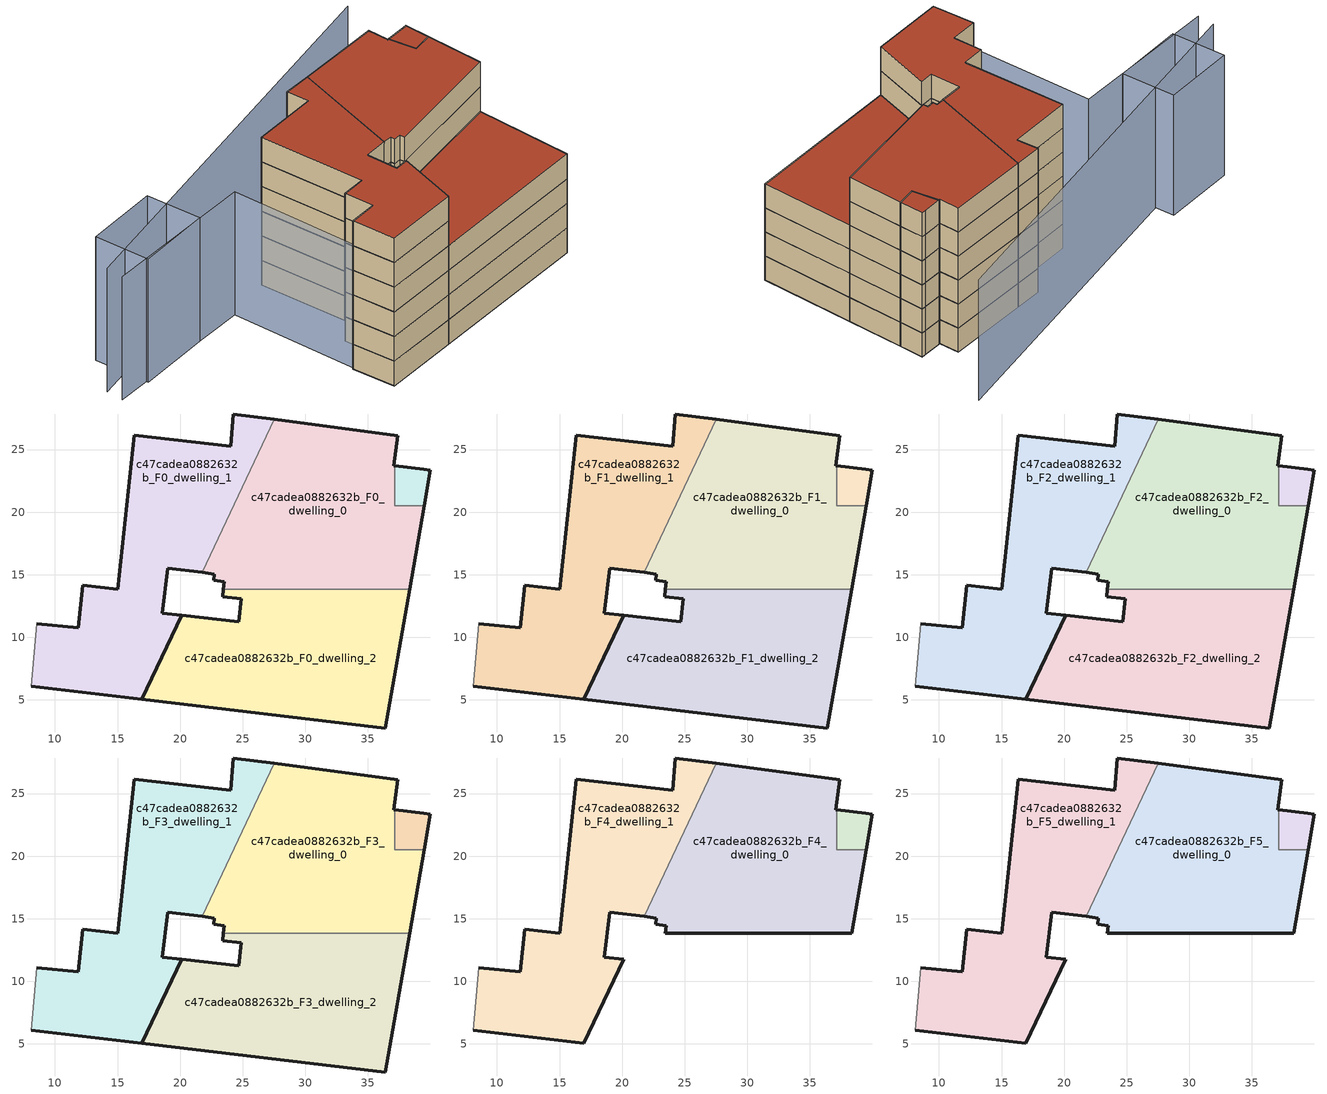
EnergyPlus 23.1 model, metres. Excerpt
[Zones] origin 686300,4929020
c47cadea0882632b_F0_dwelling_0
 floor ground (EU_floor_Construction): 38.32,13.86 39.49,20.52 37.15,20.52 37.15,23.71 37.04,23.72 37.39,26.12 27.53,27.41 21.75,15.18 22.73,15.06 22.67,14.55 23.52,14.46 23.45,13.86 z0
 wall outside (EU_wall_Construction): 39.49,20.52 38.32,13.86 / 23.45,13.86 23.52,14.46 22.67,14.55 22.73,15.06 21.75,15.18 / 27.53,27.41 37.39,26.12 37.04,23.72 37.15,23.71 z0:3
 wall to c47cadea0882632b_F0_circulation (EU_wall_Construction): 37.15,23.71 37.15,20.52 39.49,20.52 z0:3
 wall to c47cadea0882632b_F0_dwelling_2 (EU_wall_Construction): 38.32,13.86 23.45,13.86 z0:3
 wall to c47cadea0882632b_F0_dwelling_1 (EU_wall_Construction): 21.75,15.18 27.53,27.41 z0:3
c47cadea0882632b_F0_dwelling_1
 floor ground (EU_floor_Construction): 20.12,11.75 18.55,11.92 18.99,15.52 21.75,15.18 27.53,27.41 24.25,27.84 24.04,25.28 16.32,26.15 15.01,13.86 12.21,14.16 11.84,10.75 8.53,11.1 8.09,6.08 16.95,5.04 z0
 wall outside (EU_wall_Construction): 21.75,15.18 18.99,15.52 18.55,11.92 20.12,11.75 16.95,5.04 8.09,6.08 / 8.53,11.1 11.84,10.75 12.21,14.16 15.01,13.86 16.32,26.15 24.04,25.28 24.25,27.84 27.53,27.41 z0:3
 wall adiabatic (EU_wall_Construction): 8.09,6.08 8.53,11.1 z0:3
c47cadea0882632b_F0_dwelling_2
 floor ground (EU_floor_Construction): 36.37,2.76 38.32,13.86 23.45,13.86 23.39,13.26 24.89,13.1 24.69,11.24 20.12,11.75 16.95,5.04 z0
 wall outside (EU_wall_Construction): 38.32,13.86 36.37,2.76 16.95,5.04 20.12,11.75 24.69,11.24 24.89,13.1 23.39,13.26 23.45,13.86 z0:3
c47cadea0882632b_F0_circulation
 floor ground (EU_floor_Construction): 39.49,20.52 39.99,23.36 39.47,23.42 37.15,23.71 37.15,20.52 z0
 wall outside (EU_wall_Construction): 37.15,23.71 39.47,23.42 39.99,23.36 39.49,20.52 z0:3
c47cadea0882632b_F1_dwelling_0
 floor to c47cadea0882632b_F0_dwelling_0 (EU_floor_Construction): 38.32,13.86 39.49,20.52 37.15,20.52 37.15,23.71 37.04,23.72 37.39,26.12 27.53,27.41 21.75,15.18 22.73,15.06 22.67,14.55 23.52,14.46 23.45,13.86 z3
 wall outside (EU_wall_Construction): 39.49,20.52 38.32,13.86 / 23.45,13.86 23.52,14.46 22.67,14.55 22.73,15.06 21.75,15.18 / 27.53,27.41 37.39,26.12 37.04,23.72 37.15,23.71 z3:6
 wall to c47cadea0882632b_F1_circulation (EU_wall_Construction): 37.15,23.71 37.15,20.52 39.49,20.52 z3:6
 wall to c47cadea0882632b_F1_dwelling_2 (EU_wall_Construction): 38.32,13.86 23.45,13.86 z3:6
 wall to c47cadea0882632b_F1_dwelling_1 (EU_wall_Construction): 21.75,15.18 27.53,27.41 z3:6
c47cadea0882632b_F1_dwelling_1
 floor to c47cadea0882632b_F0_dwelling_1 (EU_floor_Construction): 20.12,11.75 18.55,11.92 18.99,15.52 21.75,15.18 27.53,27.41 24.25,27.84 24.04,25.28 16.32,26.15 15.01,13.86 12.21,14.16 11.84,10.75 8.53,11.1 8.09,6.08 16.95,5.04 z3
 wall outside (EU_wall_Construction): 21.75,15.18 18.99,15.52 18.55,11.92 20.12,11.75 16.95,5.04 8.09,6.08 / 8.53,11.1 11.84,10.75 12.21,14.16 15.01,13.86 16.32,26.15 24.04,25.28 24.25,27.84 27.53,27.41 z3:6
 wall adiabatic (EU_wall_Construction): 8.09,6.08 8.53,11.1 z3:6
c47cadea0882632b_F1_dwelling_2
 floor to c47cadea0882632b_F0_dwelling_2 (EU_floor_Construction): 36.37,2.76 38.32,13.86 23.45,13.86 23.39,13.26 24.89,13.1 24.69,11.24 20.12,11.75 16.95,5.04 z3
 wall outside (EU_wall_Construction): 38.32,13.86 36.37,2.76 16.95,5.04 20.12,11.75 24.69,11.24 24.89,13.1 23.39,13.26 23.45,13.86 z3:6
c47cadea0882632b_F1_circulation
 floor to c47cadea0882632b_F0_circulation (EU_floor_Construction): 39.49,20.52 39.99,23.36 39.47,23.42 37.15,23.71 37.15,20.52 z3
 wall outside (EU_wall_Construction): 37.15,23.71 39.47,23.42 39.99,23.36 39.49,20.52 z3:6
c47cadea0882632b_F2_dwelling_0
 floor to c47cadea0882632b_F1_dwelling_0 (EU_floor_Construction): 38.32,13.86 39.49,20.52 37.15,20.52 37.15,23.71 37.04,23.72 37.39,26.12 27.53,27.41 21.75,15.18 22.73,15.06 22.67,14.55 23.52,14.46 23.45,13.86 z6
 wall outside (EU_wall_Construction): 39.49,20.52 38.32,13.86 / 23.45,13.86 23.52,14.46 22.67,14.55 22.73,15.06 21.75,15.18 / 27.53,27.41 37.39,26.12 37.04,23.72 37.15,23.71 z6:9
 wall to c47cadea0882632b_F2_circulation (EU_wall_Construction): 37.15,23.71 37.15,20.52 39.49,20.52 z6:9
 wall to c47cadea0882632b_F2_dwelling_2 (EU_wall_Construction): 38.32,13.86 23.45,13.86 z6:9
 wall to c47cadea0882632b_F2_dwelling_1 (EU_wall_Construction): 21.75,15.18 27.53,27.41 z6:9
c47cadea0882632b_F2_dwelling_1
 floor to c47cadea0882632b_F1_dwelling_1 (EU_floor_Construction): 20.12,11.75 18.55,11.92 18.99,15.52 21.75,15.18 27.53,27.41 24.25,27.84 24.04,25.28 16.32,26.15 15.01,13.86 12.21,14.16 11.84,10.75 8.53,11.1 8.09,6.08 16.95,5.04 z6
 wall outside (EU_wall_Construction): 21.75,15.18 18.99,15.52 18.55,11.92 20.12,11.75 16.95,5.04 8.09,6.08 / 8.53,11.1 11.84,10.75 12.21,14.16 15.01,13.86 16.32,26.15 24.04,25.28 24.25,27.84 27.53,27.41 z6:9
 wall adiabatic (EU_wall_Construction): 8.09,6.08 8.53,11.1 z6:9
c47cadea0882632b_F2_dwelling_2
 floor to c47cadea0882632b_F1_dwelling_2 (EU_floor_Construction): 36.37,2.76 38.32,13.86 23.45,13.86 23.39,13.26 24.89,13.1 24.69,11.24 20.12,11.75 16.95,5.04 z6
 wall outside (EU_wall_Construction): 38.32,13.86 36.37,2.76 16.95,5.04 20.12,11.75 24.69,11.24 24.89,13.1 23.39,13.26 23.45,13.86 z6:9
c47cadea0882632b_F2_circulation
 floor to c47cadea0882632b_F1_circulation (EU_floor_Construction): 39.49,20.52 39.99,23.36 39.47,23.42 37.15,23.71 37.15,20.52 z6
 wall outside (EU_wall_Construction): 37.15,23.71 39.47,23.42 39.99,23.36 39.49,20.52 z6:9
c47cadea0882632b_F3_dwelling_0
 floor to c47cadea0882632b_F2_dwelling_0 (EU_floor_Construction): 38.32,13.86 39.49,20.52 37.15,20.52 37.15,23.71 37.04,23.72 37.39,26.12 27.53,27.41 21.75,15.18 22.73,15.06 22.67,14.55 23.52,14.46 23.45,13.86 z9
 wall outside (EU_wall_Construction): 39.49,20.52 38.32,13.86 / 23.45,13.86 23.52,14.46 22.67,14.55 22.73,15.06 21.75,15.18 / 27.53,27.41 37.39,26.12 37.04,23.72 37.15,23.71 z9:12
 wall to c47cadea0882632b_F3_circulation (EU_wall_Construction): 37.15,23.71 37.15,20.52 39.49,20.52 z9:12
 wall to c47cadea0882632b_F3_dwelling_2 (EU_wall_Construction): 38.32,13.86 23.45,13.86 z9:12
 wall to c47cadea0882632b_F3_dwelling_1 (EU_wall_Construction): 21.75,15.18 27.53,27.41 z9:12
c47cadea0882632b_F3_dwelling_1
 floor to c47cadea0882632b_F2_dwelling_1 (EU_floor_Construction): 20.12,11.75 18.55,11.92 18.99,15.52 21.75,15.18 27.53,27.41 24.25,27.84 24.04,25.28 16.32,26.15 15.01,13.86 12.21,14.16 11.84,10.75 8.53,11.1 8.09,6.08 16.95,5.04 z9
 wall outside (EU_wall_Construction): 21.75,15.18 18.99,15.52 18.55,11.92 20.12,11.75 16.95,5.04 8.09,6.08 / 8.53,11.1 11.84,10.75 12.21,14.16 15.01,13.86 16.32,26.15 24.04,25.28 24.25,27.84 27.53,27.41 z9:12
 wall adiabatic (EU_wall_Construction): 8.09,6.08 8.53,11.1 z9:12
c47cadea0882632b_F3_dwelling_2
 floor to c47cadea0882632b_F2_dwelling_2 (EU_floor_Construction): 36.37,2.76 38.32,13.86 23.45,13.86 23.39,13.26 24.89,13.1 24.69,11.24 20.12,11.75 16.95,5.04 z9
 wall outside (EU_wall_Construction): 38.32,13.86 36.37,2.76 16.95,5.04 20.12,11.75 24.69,11.24 24.89,13.1 23.39,13.26 23.45,13.86 z9:12
 roof outside (EU_roof_Construction): 38.32,13.86 36.37,2.76 16.95,5.04 20.12,11.75 24.69,11.24 24.89,13.1 23.39,13.26 23.45,13.86 z12
c47cadea0882632b_F3_circulation
 floor to c47cadea0882632b_F2_circulation (EU_floor_Construction): 39.49,20.52 39.99,23.36 39.47,23.42 37.15,23.71 37.15,20.52 z9
 wall outside (EU_wall_Construction): 37.15,23.71 39.47,23.42 39.99,23.36 39.49,20.52 z9:12
c47cadea0882632b_F4_dwelling_0
 floor to c47cadea0882632b_F3_dwelling_0 (EU_floor_Construction): 38.32,13.86 39.49,20.52 37.15,20.52 37.15,23.71 37.04,23.72 37.39,26.12 27.53,27.41 21.75,15.18 22.73,15.06 22.67,14.55 23.52,14.46 23.45,13.86 z12
 wall outside (EU_wall_Construction): 39.49,20.52 38.32,13.86 23.45,13.86 23.52,14.46 22.67,14.55 22.73,15.06 21.75,15.18 / 27.53,27.41 37.39,26.12 37.04,23.72 37.15,23.71 z12:15
 wall to c47cadea0882632b_F4_circulation (EU_wall_Construction): 37.15,23.71 37.15,20.52 39.49,20.52 z12:15
 wall to c47cadea0882632b_F4_dwelling_1 (EU_wall_Construction): 21.75,15.18 27.53,27.41 z12:15
c47cadea0882632b_F4_dwelling_1
 floor to c47cadea0882632b_F3_dwelling_1 (EU_floor_Construction): 20.12,11.75 18.55,11.92 18.99,15.52 21.75,15.18 27.53,27.41 24.25,27.84 24.04,25.28 16.32,26.15 15.01,13.86 12.21,14.16 11.84,10.75 8.53,11.1 8.09,6.08 16.95,5.04 z12
 wall outside (EU_wall_Construction): 21.75,15.18 18.99,15.52 18.55,11.92 20.12,11.75 16.95,5.04 8.09,6.08 / 8.53,11.1 11.84,10.75 12.21,14.16 15.01,13.86 16.32,26.15 24.04,25.28 24.25,27.84 27.53,27.41 z12:15
 wall adiabatic (EU_wall_Construction): 8.09,6.08 8.53,11.1 z12:15
c47cadea0882632b_F4_circulation
 floor to c47cadea0882632b_F3_circulation (EU_floor_Construction): 39.49,20.52 39.99,23.36 39.47,23.42 37.15,23.71 37.15,20.52 z12
 wall outside (EU_wall_Construction): 37.15,23.71 39.47,23.42 39.99,23.36 39.49,20.52 z12:15
c47cadea0882632b_F5_dwelling_0
 floor to c47cadea0882632b_F4_dwelling_0 (EU_floor_Construction): 38.32,13.86 39.49,20.52 37.15,20.52 37.15,23.71 37.04,23.72 37.39,26.12 27.53,27.41 21.75,15.18 22.73,15.06 22.67,14.55 23.52,14.46 23.45,13.86 z15
 wall outside (EU_wall_Construction): 39.49,20.52 38.32,13.86 23.45,13.86 23.52,14.46 22.67,14.55 22.73,15.06 21.75,15.18 / 27.53,27.41 37.39,26.12 37.04,23.72 37.15,23.71 z15:18
 wall to c47cadea0882632b_F5_circulation (EU_wall_Construction): 37.15,23.71 37.15,20.52 39.49,20.52 z15:18
 wall to c47cadea0882632b_F5_dwelling_1 (EU_wall_Construction): 21.75,15.18 27.53,27.41 z15:18
 roof outside (EU_roof_Construction): 37.39,26.12 37.04,23.72 37.15,23.71 37.15,20.52 39.49,20.52 38.32,13.86 23.45,13.86 23.52,14.46 22.67,14.55 22.73,15.06 21.75,15.18 27.53,27.41 z18
c47cadea0882632b_F5_dwelling_1
 floor to c47cadea0882632b_F4_dwelling_1 (EU_floor_Construction): 20.12,11.75 18.55,11.92 18.99,15.52 21.75,15.18 27.53,27.41 24.25,27.84 24.04,25.28 16.32,26.15 15.01,13.86 12.21,14.16 11.84,10.75 8.53,11.1 8.09,6.08 16.95,5.04 z15
 wall outside (EU_wall_Construction): 21.75,15.18 18.99,15.52 18.55,11.92 20.12,11.75 16.95,5.04 8.09,6.08 / 8.53,11.1 11.84,10.75 12.21,14.16 15.01,13.86 16.32,26.15 24.04,25.28 24.25,27.84 27.53,27.41 z15:18
 wall adiabatic (EU_wall_Construction): 8.09,6.08 8.53,11.1 z15:18
 roof outside (EU_roof_Construction): 27.53,27.41 21.75,15.18 18.99,15.52 18.55,11.92 20.12,11.75 16.95,5.04 8.09,6.08 8.53,11.1 11.84,10.75 12.21,14.16 15.01,13.86 16.32,26.15 24.04,25.28 24.25,27.84 z18
c47cadea0882632b_F5_circulation
 floor to c47cadea0882632b_F4_circulation (EU_floor_Construction): 39.49,20.52 39.99,23.36 39.47,23.42 37.15,23.71 37.15,20.52 z15
 wall outside (EU_wall_Construction): 37.15,23.71 39.47,23.42 39.99,23.36 39.49,20.52 z15:18
 roof outside (EU_roof_Construction): 39.99,23.36 39.49,20.52 37.15,20.52 37.15,23.71 39.47,23.42 z18
shading: -7.54,28.17 10.6,25.87 / 10.6,25.87 8.09,6.08 / 43.58,32.14 -7.09,30.17 / 4.97,26.58 -3.66,27.45 / -3.66,27.45 -3.02,33.84 / -3.02,33.84 5.61,32.97 / 5.61,32.97 4.97,26.58 z0:15
[Building]
EU S2 Campaign: North Axis=0; Terrain=City; Solar Distribution=FullExterior
[Site:Location]
Bologna: Latitude=44.5; Longitude=11.25; Time Zone=1; Elevation=37
[SizingPeriod:WeatherFileDays]
AnnualSizingPeriod: Begin Month=1; Begin Day of Month=1; End Month=12; End Day of Month=31; Day of Week for Start Day=Monday; Use Weather File Daylight Saving Period=No; Use Weather File Rain and Snow Indicators=No
[MATERIAL]
EU_InternalMass_Material: Roughness=MediumRough; Thickness=0.1; Conductivity=1; Density=1800; Specific Heat=900; Thermal Absorptance=0.9; Solar Absorptance=0.7; Visible Absorptance=0.7
[MATERIAL:NOMASS] Roughness=MediumRough; Thermal Absorptance=0.9; Solar Absorptance=0.7; Visible Absorptance=0.7
Name | Thermal Resistance
EU_wall_NoMass | 0.905828
EU_roof_NoMass | 0.37593
EU_floor_NoMass | 0.67114
[CONSTRUCTION]
EU_wall_Construction: EU_wall_NoMass
EU_roof_Construction: EU_roof_NoMass
EU_floor_Construction: EU_floor_NoMass
EU_InternalMass_Construction: EU_InternalMass_Material
[ZONE] Type=1; Multiplier=1; Ceiling Height=autocalculate; Floor Area=autocalculate; Part of Total Floor Area=Yes
Name | Volume
c47cadea0882632b_F0_dwelling_0; c47cadea0882632b_F1_dwelling_0; c47cadea0882632b_F2_dwelling_0; c47cadea0882632b_F3_dwelling_0; c47cadea0882632b_F4_dwelling_0; c47cadea0882632b_F5_dwelling_0 | 532.332
c47cadea0882632b_F0_dwelling_1 | 527.658
c47cadea0882632b_F1_dwelling_1; c47cadea0882632b_F2_dwelling_1; c47cadea0882632b_F3_dwelling_1; c47cadea0882632b_F4_dwelling_1; c47cadea0882632b_F5_dwelling_1 | 527.656
c47cadea0882632b_F0_dwelling_2 | 530.304
c47cadea0882632b_F1_dwelling_2; c47cadea0882632b_F2_dwelling_2; c47cadea0882632b_F3_dwelling_2 | 530.303
c47cadea0882632b_F0_circulation; c47cadea0882632b_F1_circulation; c47cadea0882632b_F2_circulation; c47cadea0882632b_F3_circulation; c47cadea0882632b_F4_circulation; c47cadea0882632b_F5_circulation | 23.543
[INTERNALMASS] Construction=EU_InternalMass_Construction
Name | Zone or ZoneList | Surface Area
c47cadea0882632b_F0_dwelling_0_EU_InternalMass | c47cadea0882632b_F0_dwelling_0 | 177.439
c47cadea0882632b_F0_dwelling_1_EU_InternalMass | c47cadea0882632b_F0_dwelling_1 | 175.887
c47cadea0882632b_F0_dwelling_2_EU_InternalMass | c47cadea0882632b_F0_dwelling_2 | 176.764
c47cadea0882632b_F1_dwelling_0_EU_InternalMass | c47cadea0882632b_F1_dwelling_0 | 177.439
c47cadea0882632b_F1_dwelling_1_EU_InternalMass | c47cadea0882632b_F1_dwelling_1 | 175.887
c47cadea0882632b_F1_dwelling_2_EU_InternalMass | c47cadea0882632b_F1_dwelling_2 | 176.764
c47cadea0882632b_F2_dwelling_0_EU_InternalMass | c47cadea0882632b_F2_dwelling_0 | 177.439
c47cadea0882632b_F2_dwelling_1_EU_InternalMass | c47cadea0882632b_F2_dwelling_1 | 175.887
c47cadea0882632b_F2_dwelling_2_EU_InternalMass | c47cadea0882632b_F2_dwelling_2 | 176.764
c47cadea0882632b_F3_dwelling_0_EU_InternalMass | c47cadea0882632b_F3_dwelling_0 | 177.439
c47cadea0882632b_F3_dwelling_1_EU_InternalMass | c47cadea0882632b_F3_dwelling_1 | 175.887
c47cadea0882632b_F3_dwelling_2_EU_InternalMass | c47cadea0882632b_F3_dwelling_2 | 176.764
c47cadea0882632b_F4_dwelling_0_EU_InternalMass | c47cadea0882632b_F4_dwelling_0 | 244.764
c47cadea0882632b_F4_dwelling_1_EU_InternalMass | c47cadea0882632b_F4_dwelling_1 | 244.764
c47cadea0882632b_F5_dwelling_0_EU_InternalMass | c47cadea0882632b_F5_dwelling_0 | 244.764
c47cadea0882632b_F5_dwelling_1_EU_InternalMass | c47cadea0882632b_F5_dwelling_1 | 244.764
[OTHEREQUIPMENT] Fuel Type=Electricity; Design Level Calculation Method=Watts/Area; Power per Zone Floor Area=1; Fraction Latent=0; Fraction Radiant=0; Fraction Lost=0; Carbon Dioxide Generation Rate=0; EndUse Subcategory=EU_Step8_InternalGains
Name | Zone or ZoneList or Space or SpaceList | Schedule
EU_Step8_InternalGain_c47cadea0882632b_F0_dwelling_0_f000 | c47cadea0882632b_F0_dwelling_0 | EU_Step8_GainSchedule_c47cadea0882632b_F0_dwelling_0_f000
EU_Step8_InternalGain_c47cadea0882632b_F0_dwelling_1_f000 | c47cadea0882632b_F0_dwelling_1 | EU_Step8_GainSchedule_c47cadea0882632b_F0_dwelling_1_f000
EU_Step8_InternalGain_c47cadea0882632b_F0_dwelling_2_f000 | c47cadea0882632b_F0_dwelling_2 | EU_Step8_GainSchedule_c47cadea0882632b_F0_dwelling_2_f000
EU_Step8_InternalGain_c47cadea0882632b_F1_dwelling_0_f000 | c47cadea0882632b_F1_dwelling_0 | EU_Step8_GainSchedule_c47cadea0882632b_F1_dwelling_0_f000
EU_Step8_InternalGain_c47cadea0882632b_F1_dwelling_1_f000 | c47cadea0882632b_F1_dwelling_1 | EU_Step8_GainSchedule_c47cadea0882632b_F1_dwelling_1_f000
EU_Step8_InternalGain_c47cadea0882632b_F1_dwelling_2_f000 | c47cadea0882632b_F1_dwelling_2 | EU_Step8_GainSchedule_c47cadea0882632b_F1_dwelling_2_f000
EU_Step8_InternalGain_c47cadea0882632b_F2_dwelling_0_f000 | c47cadea0882632b_F2_dwelling_0 | EU_Step8_GainSchedule_c47cadea0882632b_F2_dwelling_0_f000
EU_Step8_InternalGain_c47cadea0882632b_F2_dwelling_1_f000 | c47cadea0882632b_F2_dwelling_1 | EU_Step8_GainSchedule_c47cadea0882632b_F2_dwelling_1_f000
EU_Step8_InternalGain_c47cadea0882632b_F2_dwelling_2_f000 | c47cadea0882632b_F2_dwelling_2 | EU_Step8_GainSchedule_c47cadea0882632b_F2_dwelling_2_f000
EU_Step8_InternalGain_c47cadea0882632b_F3_dwelling_0_f000 | c47cadea0882632b_F3_dwelling_0 | EU_Step8_GainSchedule_c47cadea0882632b_F3_dwelling_0_f000
EU_Step8_InternalGain_c47cadea0882632b_F3_dwelling_1_f000 | c47cadea0882632b_F3_dwelling_1 | EU_Step8_GainSchedule_c47cadea0882632b_F3_dwelling_1_f000
EU_Step8_InternalGain_c47cadea0882632b_F3_dwelling_2_f000 | c47cadea0882632b_F3_dwelling_2 | EU_Step8_GainSchedule_c47cadea0882632b_F3_dwelling_2_f000
EU_Step8_InternalGain_c47cadea0882632b_F4_dwelling_0_f000 | c47cadea0882632b_F4_dwelling_0 | EU_Step8_GainSchedule_c47cadea0882632b_F4_dwelling_0_f000
EU_Step8_InternalGain_c47cadea0882632b_F4_dwelling_1_f000 | c47cadea0882632b_F4_dwelling_1 | EU_Step8_GainSchedule_c47cadea0882632b_F4_dwelling_1_f000
EU_Step8_InternalGain_c47cadea0882632b_F5_dwelling_0_f000 | c47cadea0882632b_F5_dwelling_0 | EU_Step8_GainSchedule_c47cadea0882632b_F5_dwelling_0_f000
EU_Step8_InternalGain_c47cadea0882632b_F5_dwelling_1_f000 | c47cadea0882632b_F5_dwelling_1 | EU_Step8_GainSchedule_c47cadea0882632b_F5_dwelling_1_f000
[ZONEINFILTRATION:DESIGNFLOWRATE] Schedule=EU_AlwaysOn; Design Flow Rate Calculation Method=Flow/Area; Flow Rate per Floor Area=0.0005; Constant Term Coefficient=1; Temperature Term Coefficient=0; Velocity Term Coefficient=0; Velocity Squared Term Coefficient=0
Name | Zone or ZoneList or Space or SpaceList
EU_Circulation_Infiltration_c47cadea0882632b_F0_circulation | c47cadea0882632b_F0_circulation
EU_Circulation_Infiltration_c47cadea0882632b_F1_circulation | c47cadea0882632b_F1_circulation
EU_Circulation_Infiltration_c47cadea0882632b_F2_circulation | c47cadea0882632b_F2_circulation
EU_Circulation_Infiltration_c47cadea0882632b_F3_circulation | c47cadea0882632b_F3_circulation
EU_Circulation_Infiltration_c47cadea0882632b_F4_circulation | c47cadea0882632b_F4_circulation
EU_Circulation_Infiltration_c47cadea0882632b_F5_circulation | c47cadea0882632b_F5_circulation
[ZONEVENTILATION:DESIGNFLOWRATE] Schedule=EU_AlwaysOn; Design Flow Rate Calculation Method=AirChanges/Hour; Air Changes per Hour=0.73129; Ventilation Type=Natural; Fan Pressure Rise=0; Fan Total Efficiency=1; Constant Term Coefficient=1; Temperature Term Coefficient=0; Velocity Term Coefficient=0; Velocity Squared Term Coefficient=0; Minimum Indoor Temperature=-100; Maximum Indoor Temperature=100; Delta Temperature=-100; Minimum Outdoor Temperature=-100; Maximum Outdoor Temperature=100; Maximum Wind Speed=40
Name | Zone or ZoneList or Space or SpaceList
EU_ConstantAir_c47cadea0882632b_F0_dwelling_0 | c47cadea0882632b_F0_dwelling_0
EU_ConstantAir_c47cadea0882632b_F0_dwelling_1 | c47cadea0882632b_F0_dwelling_1
EU_ConstantAir_c47cadea0882632b_F0_dwelling_2 | c47cadea0882632b_F0_dwelling_2
EU_ConstantAir_c47cadea0882632b_F1_dwelling_0 | c47cadea0882632b_F1_dwelling_0
EU_ConstantAir_c47cadea0882632b_F1_dwelling_1 | c47cadea0882632b_F1_dwelling_1
EU_ConstantAir_c47cadea0882632b_F1_dwelling_2 | c47cadea0882632b_F1_dwelling_2
EU_ConstantAir_c47cadea0882632b_F2_dwelling_0 | c47cadea0882632b_F2_dwelling_0
EU_ConstantAir_c47cadea0882632b_F2_dwelling_1 | c47cadea0882632b_F2_dwelling_1
EU_ConstantAir_c47cadea0882632b_F2_dwelling_2 | c47cadea0882632b_F2_dwelling_2
EU_ConstantAir_c47cadea0882632b_F3_dwelling_0 | c47cadea0882632b_F3_dwelling_0
EU_ConstantAir_c47cadea0882632b_F3_dwelling_1 | c47cadea0882632b_F3_dwelling_1
EU_ConstantAir_c47cadea0882632b_F3_dwelling_2 | c47cadea0882632b_F3_dwelling_2
EU_ConstantAir_c47cadea0882632b_F4_dwelling_0 | c47cadea0882632b_F4_dwelling_0
EU_ConstantAir_c47cadea0882632b_F4_dwelling_1 | c47cadea0882632b_F4_dwelling_1
EU_ConstantAir_c47cadea0882632b_F5_dwelling_0 | c47cadea0882632b_F5_dwelling_0
EU_ConstantAir_c47cadea0882632b_F5_dwelling_1 | c47cadea0882632b_F5_dwelling_1
[HVACTEMPLATE:THERMOSTAT] Constant Heating Setpoint=20; Constant Cooling Setpoint=50
EU_HeatOnly_c47cadea0882632b_F0_dwelling_0; EU_HeatOnly_c47cadea0882632b_F0_dwelling_1; EU_HeatOnly_c47cadea0882632b_F0_dwelling_2; EU_HeatOnly_c47cadea0882632b_F1_dwelling_0; EU_HeatOnly_c47cadea0882632b_F1_dwelling_1; EU_HeatOnly_c47cadea0882632b_F1_dwelling_2; EU_HeatOnly_c47cadea0882632b_F2_dwelling_0; EU_HeatOnly_c47cadea0882632b_F2_dwelling_1; EU_HeatOnly_c47cadea0882632b_F2_dwelling_2; EU_HeatOnly_c47cadea0882632b_F3_dwelling_0; EU_HeatOnly_c47cadea0882632b_F3_dwelling_1; EU_HeatOnly_c47cadea0882632b_F3_dwelling_2; EU_HeatOnly_c47cadea0882632b_F4_dwelling_0; EU_HeatOnly_c47cadea0882632b_F4_dwelling_1; EU_HeatOnly_c47cadea0882632b_F5_dwelling_0; EU_HeatOnly_c47cadea0882632b_F5_dwelling_1
[HVACTEMPLATE:ZONE:IDEALLOADSAIRSYSTEM] System Availability Schedule=EU_AlwaysOn; Maximum Heating Supply Air Temperature=50; Minimum Cooling Supply Air Temperature=13; Maximum Heating Supply Air Humidity Ratio=0.0156; Minimum Cooling Supply Air Humidity Ratio=0.0077; Heating Limit=NoLimit; Cooling Limit=NoLimit; Heating Availability Schedule=EU_AlwaysOn; Cooling Availability Schedule=EU_CoolingOff; Dehumidification Control Type=ConstantSensibleHeatRatio; Cooling Sensible Heat Ratio=0.7; Dehumidification Setpoint=60; Humidification Control Type=None; Humidification Setpoint=30; Outdoor Air Method=None; Outdoor Air Flow Rate per Person=0.00944; Outdoor Air Flow Rate per Zone Floor Area=0; Outdoor Air Flow Rate per Zone=0; Demand Controlled Ventilation Type=None; Outdoor Air Economizer Type=NoEconomizer; Heat Recovery Type=None; Sensible Heat Recovery Effectiveness=0.7; Latent Heat Recovery Effectiveness=0.65
Name | Template Thermostat
c47cadea0882632b_F0_dwelling_0 | EU_HeatOnly_c47cadea0882632b_F0_dwelling_0
c47cadea0882632b_F0_dwelling_1 | EU_HeatOnly_c47cadea0882632b_F0_dwelling_1
c47cadea0882632b_F0_dwelling_2 | EU_HeatOnly_c47cadea0882632b_F0_dwelling_2
c47cadea0882632b_F1_dwelling_0 | EU_HeatOnly_c47cadea0882632b_F1_dwelling_0
c47cadea0882632b_F1_dwelling_1 | EU_HeatOnly_c47cadea0882632b_F1_dwelling_1
c47cadea0882632b_F1_dwelling_2 | EU_HeatOnly_c47cadea0882632b_F1_dwelling_2
c47cadea0882632b_F2_dwelling_0 | EU_HeatOnly_c47cadea0882632b_F2_dwelling_0
c47cadea0882632b_F2_dwelling_1 | EU_HeatOnly_c47cadea0882632b_F2_dwelling_1
c47cadea0882632b_F2_dwelling_2 | EU_HeatOnly_c47cadea0882632b_F2_dwelling_2
c47cadea0882632b_F3_dwelling_0 | EU_HeatOnly_c47cadea0882632b_F3_dwelling_0
c47cadea0882632b_F3_dwelling_1 | EU_HeatOnly_c47cadea0882632b_F3_dwelling_1
c47cadea0882632b_F3_dwelling_2 | EU_HeatOnly_c47cadea0882632b_F3_dwelling_2
c47cadea0882632b_F4_dwelling_0 | EU_HeatOnly_c47cadea0882632b_F4_dwelling_0
c47cadea0882632b_F4_dwelling_1 | EU_HeatOnly_c47cadea0882632b_F4_dwelling_1
c47cadea0882632b_F5_dwelling_0 | EU_HeatOnly_c47cadea0882632b_F5_dwelling_0
c47cadea0882632b_F5_dwelling_1 | EU_HeatOnly_c47cadea0882632b_F5_dwelling_1
[SIZING:ZONE] Zone Cooling Design Supply Air Temperature Input Method=SupplyAirTemperature; Zone Cooling Design Supply Air Temperature=13; Zone Heating Design Supply Air Temperature Input Method=SupplyAirTemperature; Zone Heating Design Supply Air Temperature=50; Zone Cooling Design Supply Air Humidity Ratio=0.008; Zone Heating Design Supply Air Humidity Ratio=0.008; Cooling Design Air Flow Method=DesignDay; Cooling Design Air Flow Rate=0; Cooling Minimum Air Flow per Zone Floor Area=0.000762; Cooling Minimum Air Flow=0; Cooling Minimum Air Flow Fraction=0.2; Heating Design Air Flow Method=DesignDay; Heating Design Air Flow Rate=0; Heating Maximum Air Flow per Zone Floor Area=0.002032; Heating Maximum Air Flow=0.141576; Heating Maximum Air Flow Fraction=0.3; Account for Dedicated Outdoor Air System=No; Dedicated Outdoor Air System Control Strategy=NeutralSupplyAir; Dedicated Outdoor Air Low Setpoint Temperature for Design=autosize; Dedicated Outdoor Air High Setpoint Temperature for Design=autosize; Zone Load Sizing Method=Sensible Load Only No Latent Load; Zone Latent Cooling Design Supply Air Humidity Ratio Input Method=HumidityRatioDifference; Zone Cooling Design Supply Air Humidity Ratio Difference=0.005; Zone Latent Heating Design Supply Air Humidity Ratio Input Method=HumidityRatioDifference; Zone Humidification Design Supply Air Humidity Ratio Difference=0.005
c47cadea0882632b_F0_dwelling_0; c47cadea0882632b_F0_dwelling_1; c47cadea0882632b_F0_dwelling_2; c47cadea0882632b_F1_dwelling_0; c47cadea0882632b_F1_dwelling_1; c47cadea0882632b_F1_dwelling_2; c47cadea0882632b_F2_dwelling_0; c47cadea0882632b_F2_dwelling_1; c47cadea0882632b_F2_dwelling_2; c47cadea0882632b_F3_dwelling_0; c47cadea0882632b_F3_dwelling_1; c47cadea0882632b_F3_dwelling_2; c47cadea0882632b_F4_dwelling_0; c47cadea0882632b_F4_dwelling_1; c47cadea0882632b_F5_dwelling_0; c47cadea0882632b_F5_dwelling_1
[SCHEDULE:CONSTANT]
Name | Hourly Value
EU_AlwaysOn | 1
EU_CoolingOff | 0
[SCHEDULE:FILE] Column Number=1; Rows to Skip at Top=0; Number of Hours of Data=8760; Column Separator=Comma; Interpolate to Timestep=No; Minutes per Item=60; Adjust Schedule for Daylight Savings=Yes
Name | File
EU_Step8_GainSchedule_c47cadea0882632b_F0_dwelling_0_f000 | ../../schedules/c47cadea0882632b/c47cadea0882632b_F0_dwelling_0_f000_gain.csv
EU_Step8_GainSchedule_c47cadea0882632b_F0_dwelling_1_f000 | ../../schedules/c47cadea0882632b/c47cadea0882632b_F0_dwelling_1_f000_gain.csv
EU_Step8_GainSchedule_c47cadea0882632b_F0_dwelling_2_f000 | ../../schedules/c47cadea0882632b/c47cadea0882632b_F0_dwelling_2_f000_gain.csv
EU_Step8_GainSchedule_c47cadea0882632b_F1_dwelling_0_f000 | ../../schedules/c47cadea0882632b/c47cadea0882632b_F1_dwelling_0_f000_gain.csv
EU_Step8_GainSchedule_c47cadea0882632b_F1_dwelling_1_f000 | ../../schedules/c47cadea0882632b/c47cadea0882632b_F1_dwelling_1_f000_gain.csv
EU_Step8_GainSchedule_c47cadea0882632b_F1_dwelling_2_f000 | ../../schedules/c47cadea0882632b/c47cadea0882632b_F1_dwelling_2_f000_gain.csv
EU_Step8_GainSchedule_c47cadea0882632b_F2_dwelling_0_f000 | ../../schedules/c47cadea0882632b/c47cadea0882632b_F2_dwelling_0_f000_gain.csv
EU_Step8_GainSchedule_c47cadea0882632b_F2_dwelling_1_f000 | ../../schedules/c47cadea0882632b/c47cadea0882632b_F2_dwelling_1_f000_gain.csv
EU_Step8_GainSchedule_c47cadea0882632b_F2_dwelling_2_f000 | ../../schedules/c47cadea0882632b/c47cadea0882632b_F2_dwelling_2_f000_gain.csv
EU_Step8_GainSchedule_c47cadea0882632b_F3_dwelling_0_f000 | ../../schedules/c47cadea0882632b/c47cadea0882632b_F3_dwelling_0_f000_gain.csv
EU_Step8_GainSchedule_c47cadea0882632b_F3_dwelling_1_f000 | ../../schedules/c47cadea0882632b/c47cadea0882632b_F3_dwelling_1_f000_gain.csv
EU_Step8_GainSchedule_c47cadea0882632b_F3_dwelling_2_f000 | ../../schedules/c47cadea0882632b/c47cadea0882632b_F3_dwelling_2_f000_gain.csv
EU_Step8_GainSchedule_c47cadea0882632b_F4_dwelling_0_f000 | ../../schedules/c47cadea0882632b/c47cadea0882632b_F4_dwelling_0_f000_gain.csv
EU_Step8_GainSchedule_c47cadea0882632b_F4_dwelling_1_f000 | ../../schedules/c47cadea0882632b/c47cadea0882632b_F4_dwelling_1_f000_gain.csv
EU_Step8_GainSchedule_c47cadea0882632b_F5_dwelling_0_f000 | ../../schedules/c47cadea0882632b/c47cadea0882632b_F5_dwelling_0_f000_gain.csv
EU_Step8_GainSchedule_c47cadea0882632b_F5_dwelling_1_f000 | ../../schedules/c47cadea0882632b/c47cadea0882632b_F5_dwelling_1_f000_gain.csv
